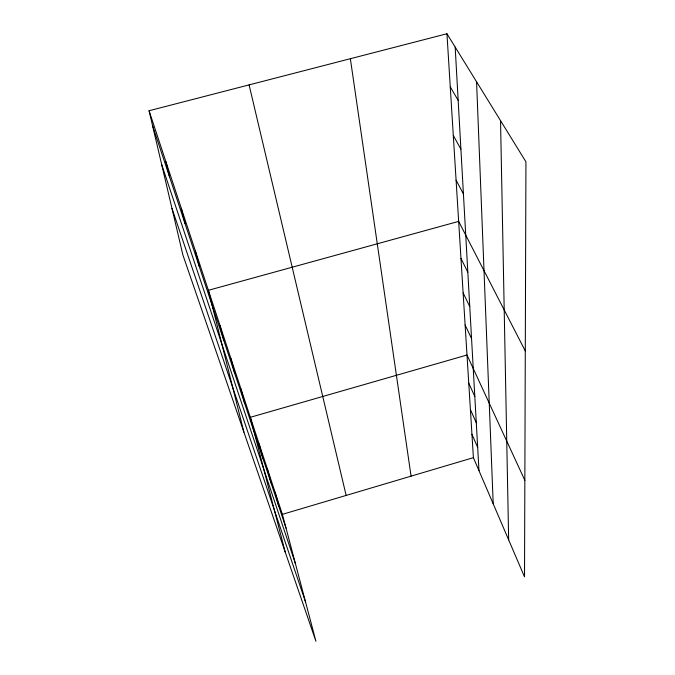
<?xml version="1.0" encoding="UTF-8"?>
<svg xmlns="http://www.w3.org/2000/svg" width="675" height="675" viewBox="0 0 675 675"><rect width="100%" height="100%" fill="white"/><g stroke="black" fill="none" stroke-linecap="round" stroke-linejoin="round"><path stroke-width="1.01" d="M282.395 514.342L473.403 457.658L446.951 33.75L149.065 110.742L182.908 255.032L315.917 641.25L282.395 514.342L149.065 110.742M446.951 33.75L525.935 161.823L524.517 576.847L473.403 457.658M450.267 86.856L458.165 100.389M453.305 135.481L460.907 149.158M456.089 180.166L463.421 193.919M525.285 350.966L458.663 221.383L208.381 290.309L243.911 432.169M460.974 258.441L467.817 272.177M463.126 292.891L469.758 306.577M465.126 325.004L471.555 338.614M524.846 480.33L466.999 355.016L250.332 417.302L285.263 552.243M468.754 383.122L474.812 396.52M470.399 409.497L476.288 422.769M471.943 434.295L477.672 447.432M171.998 208.507L305.505 601.847M161.722 164.7L295.363 563.456M152.575 125.693L286.04 528.162M275.113 492.294L278.792 506.292M267.368 468.863L271.08 483.038M259.124 443.914L262.862 458.266M240.933 388.842L244.713 403.523M230.858 358.349L234.647 373.165M220.042 325.595L223.822 340.529M195.396 250.99L199.133 266.085M181.288 208.28L184.975 223.391M165.898 161.713L169.518 176.782M249.092 84.89L346.14 495.425M350.359 58.717L411.075 476.153M455.169 47.064L478.98 470.652M476.567 81.759L493.206 503.828M500.538 120.639L508.663 539.882"/></g></svg>
